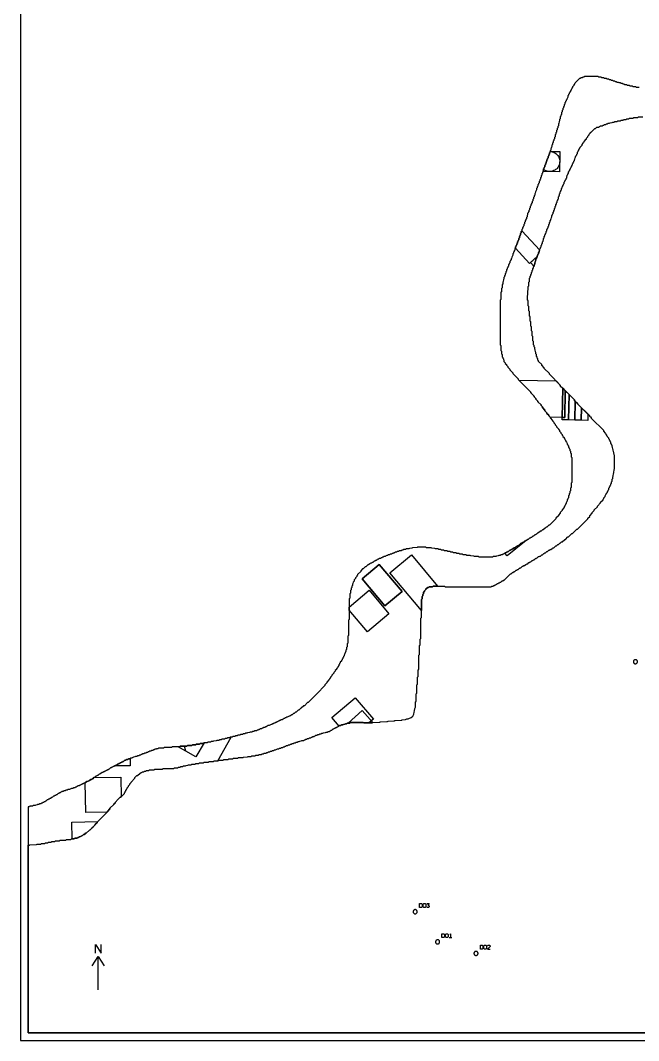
# Model space of a CAD drawing. Header units: millimetres. Extents: x 0 to 1219, y 0 to 1240.
# Drawn here: x 0 to 483, y 0 to 797 of the extents above; entities that cross this region are included whole.
import ezdxf

# ---------------------------------------------------------------- set-up
doc = ezdxf.new("R2010")
doc.units = ezdxf.units.MM
for name, color, linetype in [('CUT_DOWEL_3.2', 2, 'Continuous'), ('CUT_OUTER', 1, 'Continuous'), ('CUT_SOCKET_BLDG', 4, 'Continuous'), ('ENGRAVE_BLDG_BOX', 5, 'Continuous'), ('ENGRAVE_BLDG_FOOTPRINT', 8, 'Continuous'), ('ENGRAVE_NEXT', 3, 'Continuous'), ('ENGRAVE_NORTH', 2, 'Continuous'), ('ENGRAVE_SITE_BOUNDARY', 6, 'Continuous'), ('ENGRAVE_TEXT', 2, 'Continuous'), ('SHEET_EDGE', 7, 'Continuous')]:
    doc.layers.add(name, color=color, linetype=linetype)

msp = doc.modelspace()

# ---------------------------------------------------------------- linework, layer by layer
at = {"layer": 'CUT_DOWEL_3.2'}
for points in [[(482.29, 295.95), (482.28, 296.16), (482.24, 296.37), (482.17, 296.56), (482.08, 296.75), (481.96, 296.93), (481.82, 297.08), (481.66, 297.22), (481.49, 297.34), (481.3, 297.43), (481.1, 297.5), (480.9, 297.54), (480.69, 297.55), (480.48, 297.54), (480.28, 297.5), (480.08, 297.43), (479.89, 297.34), (479.72, 297.22), (479.56, 297.08), (479.42, 296.93), (479.3, 296.75), (479.21, 296.56), (479.15, 296.37), (479.1, 296.16), (479.09, 295.95), (479.1, 295.74), (479.15, 295.54), (479.21, 295.34), (479.3, 295.15), (479.42, 294.98), (479.56, 294.82), (479.72, 294.68), (479.89, 294.57), (480.08, 294.47), (480.28, 294.41), (480.48, 294.37), (480.69, 294.35), (480.9, 294.37), (481.1, 294.41), (481.3, 294.47), (481.49, 294.57), (481.66, 294.68), (481.82, 294.82), (481.96, 294.98), (482.08, 295.15), (482.17, 295.34), (482.24, 295.54), (482.28, 295.74), (482.29, 295.95)], [(310.18, 100.69), (310.16, 100.9), (310.12, 101.11), (310.06, 101.31), (309.96, 101.49), (309.85, 101.67), (309.71, 101.83), (309.55, 101.96), (309.38, 102.08), (309.19, 102.17), (308.99, 102.24), (308.79, 102.28), (308.58, 102.29), (308.37, 102.28), (308.16, 102.24), (307.97, 102.17), (307.78, 102.08), (307.6, 101.96), (307.45, 101.83), (307.31, 101.67), (307.19, 101.49), (307.1, 101.31), (307.03, 101.11), (306.99, 100.9), (306.98, 100.69), (306.99, 100.49), (307.03, 100.28), (307.1, 100.08), (307.19, 99.89), (307.31, 99.72), (307.45, 99.56), (307.6, 99.43), (307.78, 99.31), (307.97, 99.22), (308.16, 99.15), (308.37, 99.11), (308.58, 99.09), (308.79, 99.11), (308.99, 99.15), (309.19, 99.22), (309.38, 99.31), (309.55, 99.43), (309.71, 99.56), (309.85, 99.72), (309.96, 99.89), (310.06, 100.08), (310.12, 100.28), (310.16, 100.49), (310.18, 100.69)], [(327.69, 77.1), (327.68, 77.31), (327.64, 77.51), (327.57, 77.71), (327.48, 77.9), (327.36, 78.07), (327.22, 78.23), (327.07, 78.37), (326.89, 78.48), (326.7, 78.58), (326.51, 78.64), (326.3, 78.69), (326.09, 78.7), (325.88, 78.69), (325.68, 78.64), (325.48, 78.58), (325.29, 78.48), (325.12, 78.37), (324.96, 78.23), (324.82, 78.07), (324.71, 77.9), (324.61, 77.71), (324.55, 77.51), (324.5, 77.31), (324.49, 77.1), (324.5, 76.89), (324.55, 76.68), (324.61, 76.49), (324.71, 76.3), (324.82, 76.12), (324.96, 75.97), (325.12, 75.83), (325.29, 75.71), (325.48, 75.62), (325.68, 75.55), (325.88, 75.51), (326.09, 75.5), (326.3, 75.51), (326.51, 75.55), (326.7, 75.62), (326.89, 75.71), (327.07, 75.83), (327.22, 75.97), (327.36, 76.12), (327.48, 76.3), (327.57, 76.49), (327.64, 76.68), (327.68, 76.89), (327.69, 77.1)], [(357.69, 68.1), (357.68, 68.31), (357.64, 68.51), (357.57, 68.71), (357.48, 68.9), (357.36, 69.07), (357.22, 69.23), (357.07, 69.37), (356.89, 69.48), (356.7, 69.58), (356.51, 69.64), (356.3, 69.69), (356.09, 69.7), (355.88, 69.69), (355.68, 69.64), (355.48, 69.58), (355.29, 69.48), (355.12, 69.37), (354.96, 69.23), (354.82, 69.07), (354.71, 68.9), (354.61, 68.71), (354.55, 68.51), (354.5, 68.31), (354.49, 68.1), (354.5, 67.89), (354.55, 67.68), (354.61, 67.49), (354.71, 67.3), (354.82, 67.12), (354.96, 66.97), (355.12, 66.83), (355.29, 66.71), (355.48, 66.62), (355.68, 66.55), (355.88, 66.51), (356.09, 66.5), (356.3, 66.51), (356.51, 66.55), (356.7, 66.62), (356.89, 66.71), (357.07, 66.83), (357.22, 66.97), (357.36, 67.12), (357.48, 67.3), (357.57, 67.49), (357.64, 67.68), (357.68, 67.89), (357.69, 68.1)]]:
    msp.add_lwpolyline(points, close=True, dxfattribs=at)
at = {"layer": 'CUT_OUTER'}
msp.add_lwpolyline([(483.5, 744.52), (481.5, 744.54), (481, 745.02), (479, 745.04), (478.5, 745.52), (476.5, 745.54), (476, 746.02), (474.5, 746.04), (474, 746.52), (472.5, 746.54), (472, 747.02), (471, 747.04), (470.5, 747.52), (469.5, 747.54), (469, 748.02), (468, 748.03), (467.5, 748.52), (466.5, 748.53), (466, 749.02), (465, 749.03), (464.5, 749.52), (463.5, 749.53), (463, 750.02), (462, 750.03), (461.5, 750.52), (460.5, 750.53), (460, 751.02), (458.5, 751.03), (458, 751.52), (456.5, 751.53), (456, 752.02), (454.5, 752.03), (454, 752.52), (452, 752.53), (451.5, 753.01), (441, 753.01), (440.5, 752.53), (439.5, 752.51), (439, 752.03), (438, 752.01), (437.5, 751.52), (437, 751.51), (433.5, 748.02), (433.47, 747.5), (432.48, 746.5), (432.47, 746), (431.48, 745), (431.47, 744.5), (430.98, 744), (430.97, 743.5), (430.48, 743), (430.47, 742.5), (429.98, 742), (429.97, 741.5), (429.48, 741), (429.47, 740.5), (428.98, 740), (428.97, 739.5), (428.5, 739.03), (428.47, 738.5), (427.98, 738), (427.96, 737), (427.5, 736.54), (427.46, 736), (426.98, 735.5), (426.97, 735), (426.48, 734.5), (426.47, 734), (425.98, 733.5), (425.97, 733), (425.48, 732.5), (425.47, 731.5), (424.98, 731), (424.97, 730), (424.48, 729.5), (424.46, 728.5), (423.98, 728), (423.97, 727), (423.48, 726.5), (423.47, 725.5), (422.98, 725), (422.96, 723.5), (422.48, 723), (422.47, 722), (421.98, 721.5), (421.96, 720), (421.48, 719.5), (421.47, 718.5), (420.98, 718), (420.96, 716.5), (420.48, 716), (420.46, 714.5), (419.98, 714), (419.97, 713), (419.48, 712.5), (419.47, 711.5), (418.98, 711), (418.96, 709.5), (418.48, 709), (418.47, 708), (417.98, 707.5), (417.96, 706), (417.48, 705.5), (417.47, 704.5), (416.98, 704), (416.97, 703), (416.48, 702.5), (416.47, 701.5), (415.98, 701), (415.97, 700), (415.48, 699.5), (415.47, 698.5), (414.98, 698), (414.97, 697), (414.48, 696.5), (414.47, 695.5), (413.98, 695), (413.97, 694), (413.48, 693.5), (413.47, 692.5), (412.98, 692), (412.97, 691), (412.48, 690.5), (412.47, 689.5), (412, 689.03), (411.97, 688.5), (411.48, 688), (411.47, 687), (410.98, 686.5), (410.97, 685.5), (410.48, 685), (410.47, 684), (409.98, 683.5), (409.97, 682.5), (409.5, 682.03), (409.47, 681.5), (408.98, 681), (408.97, 680), (408.48, 679.5), (408.47, 678.5), (408, 678.03), (407.97, 677.5), (407.48, 677), (407.47, 676), (406.98, 675.5), (406.97, 674.5), (406.48, 674), (406.47, 673), (405.98, 672.5), (405.97, 671.5), (405.48, 671), (405.47, 670), (405, 669.53), (404.97, 669), (404.48, 668.5), (404.47, 667.5), (403.98, 667), (403.97, 666), (403.48, 665.5), (403.47, 664.5), (403, 664.03), (402.97, 663.5), (402.48, 663), (402.47, 662), (401.98, 661.5), (401.97, 660.5), (401.48, 660), (401.47, 659), (400.98, 658.5), (400.97, 657.5), (400.48, 657), (400.47, 656), (399.98, 655.5), (399.97, 654.5), (399.5, 654.03), (399.47, 653.5), (398.98, 653), (398.97, 652), (398.48, 651.5), (398.47, 650.5), (397.98, 650), (397.97, 649), (397.48, 648.5), (397.47, 647.5), (397, 647.03), (396.97, 646.5), (396.48, 646), (396.47, 645), (395.98, 644.5), (395.97, 643.5), (395.48, 643), (395.47, 642), (395, 641.53), (394.97, 641), (394.48, 640.5), (394.47, 639.5), (393.98, 639), (393.97, 638), (393.48, 637.5), (393.47, 636.5), (393, 636.03), (392.97, 635.5), (392.48, 635), (392.47, 634), (391.98, 633.5), (391.97, 632.5), (391.48, 632), (391.47, 631), (390.98, 630.5), (390.97, 629.5), (390.5, 629.03), (390.47, 628.5), (389.98, 628), (389.97, 627), (389.48, 626.5), (389.47, 625.5), (389, 625.03), (388.97, 624.5), (388.48, 624), (388.47, 623), (387.98, 622.5), (387.97, 621.5), (387.5, 621.03), (387.47, 620.5), (386.98, 620), (386.97, 619), (386.48, 618.5), (386.47, 617.5), (386, 617.04), (385.97, 616.5), (385.48, 616), (385.47, 615), (384.98, 614.5), (384.96, 613.5), (384.5, 613.04), (384.47, 612.5), (383.98, 612), (383.96, 611), (383.5, 610.54), (383.47, 610), (382.98, 609.5), (382.97, 609), (382.48, 608.5), (382.46, 607.5), (382, 607.04), (381.97, 606.5), (381.48, 606), (381.46, 605), (381, 604.54), (380.97, 604), (380.48, 603.5), (380.47, 602.5), (379.98, 602), (379.97, 601), (379.48, 600.5), (379.47, 599.5), (378.98, 599), (378.97, 598), (378.48, 597.5), (378.47, 596.5), (377.98, 596), (377.97, 595), (377.48, 594.5), (377.46, 593), (376.98, 592.5), (376.96, 591), (376.48, 590.5), (376.46, 588), (375.98, 587.5), (375.96, 585), (375.48, 584.5), (375.46, 579), (374.98, 578.5), (374.98, 543.5), (375.46, 543), (375.48, 539), (375.96, 538.5), (375.98, 536.5), (376.46, 536), (376.48, 534), (376.97, 533.5), (376.98, 533), (377.47, 532.5), (377.5, 531.96), (377.96, 531.5), (377.98, 530.5), (378.96, 529.5), (378.98, 529), (379.96, 528), (379.98, 527.5), (380.96, 526.5), (381, 525.97), (382.46, 524.5), (382.5, 523.97), (384.96, 521.5), (385, 520.97), (388.96, 517), (389, 516.47), (398.96, 506.5), (399, 505.97), (401.46, 503.5), (401.48, 503), (402.96, 501.5), (402.98, 501), (404.46, 499.5), (404.48, 499), (406.96, 496.5), (406.98, 496), (407.96, 495), (407.98, 494.5), (409.96, 492.5), (409.98, 492), (411.46, 490.5), (411.5, 489.97), (412.96, 488.5), (412.98, 488), (413.96, 487), (414, 486.47), (415.96, 484.5), (415.98, 484), (416.96, 483), (416.98, 482.5), (417.96, 481.5), (417.98, 481), (418.96, 480), (419, 479.47), (420.46, 478), (420.47, 477.5), (421.46, 476.5), (421.47, 476), (422.45, 475), (422.5, 474.46), (423.45, 473.5), (423.47, 473), (423.95, 472.5), (423.97, 472), (424.95, 471), (424.97, 470.5), (425.45, 470), (425.47, 469.5), (425.95, 469), (425.97, 468.5), (426.94, 467.5), (426.97, 467), (427.45, 466.5), (427.47, 466), (427.94, 465.5), (428, 464.94), (428.44, 464.5), (428.47, 463.5), (428.94, 463), (429, 462.44), (429.44, 462), (429.47, 461), (429.93, 460.5), (429.97, 459), (430.43, 458.5), (430.47, 456), (430.94, 455.5), (430.94, 436), (430.47, 435.5), (430.44, 432), (429.97, 431.5), (429.94, 429.5), (429.47, 429), (429.44, 427.5), (428.97, 427), (428.94, 426), (428.47, 425.5), (428.44, 424), (428, 423.56), (427.95, 423), (427.47, 422.5), (427.44, 421.5), (427, 421.06), (426.95, 420.5), (426.47, 420), (426.45, 419.5), (425.97, 419), (425.95, 418.5), (425.47, 418), (425.45, 417.5), (424.97, 417), (424.95, 416.5), (424.47, 416), (424.44, 415.5), (423.47, 414.5), (423.45, 414), (421.97, 412.5), (421.95, 412), (420.47, 410.5), (420.45, 410), (418.47, 408), (418.45, 407.5), (413.5, 402.55), (413, 402.53), (411.5, 401.04), (411, 401.02), (410, 400.04), (409.5, 400.02), (408.5, 399.04), (408, 399.02), (407, 398.03), (406.5, 398.02), (405, 396.54), (404.5, 396.52), (403.5, 395.54), (403, 395.52), (402.5, 395.03), (402, 395.02), (401, 394.03), (400.47, 394), (399.5, 393.03), (399, 393.02), (398.5, 392.53), (398, 392.52), (397, 391.53), (396.5, 391.52), (395.5, 390.53), (395, 390.52), (394.5, 390.03), (394, 390.02), (393, 389.03), (392.5, 389.02), (392, 388.53), (391.5, 388.52), (390.5, 387.53), (389.98, 387.5), (389, 386.53), (388.5, 386.52), (388, 386.03), (387.5, 386.02), (386.5, 385.03), (385.97, 385), (385, 384.04), (384.5, 384.02), (384, 383.53), (383.5, 383.52), (383, 383.03), (382.5, 383.02), (381.5, 382.04), (381, 382.02), (380.5, 381.54), (380, 381.52), (379.5, 381.04), (379, 381.02), (378.5, 380.54), (378, 380.52), (377.5, 380.04), (376.96, 380), (376.5, 379.54), (375.5, 379.52), (375, 379.04), (374, 379.02), (373.5, 378.54), (372, 378.52), (371.5, 378.05), (369.5, 378.02), (369, 377.55), (358.5, 377.54), (358, 378.02), (355, 378.04), (354.5, 378.52), (352, 378.54), (351.5, 379.02), (349, 379.04), (348.5, 379.52), (346, 379.54), (345.5, 380.02), (343.5, 380.04), (343, 380.52), (341, 380.54), (340.5, 381.02), (338.5, 381.04), (338, 381.52), (336.5, 381.54), (336, 382.02), (334, 382.04), (333.5, 382.52), (331.5, 382.54), (331, 383.02), (329, 383.04), (328.5, 383.52), (327, 383.54), (326.5, 384.02), (324.5, 384.04), (324, 384.52), (321.5, 384.54), (321, 385.02), (317.5, 385.04), (317, 385.52), (310.5, 385.52), (310, 385.05), (306.5, 385.02), (306, 384.55), (304, 384.52), (303.5, 384.05), (301.5, 384.02), (301, 383.55), (299.5, 383.53), (299, 383.05), (298, 383.03), (297.5, 382.55), (296, 382.53), (295.5, 382.05), (294.5, 382.03), (294, 381.55), (293, 381.53), (292.5, 381.05), (291.94, 381), (291.5, 380.56), (290.5, 380.53), (290, 380.06), (289, 380.03), (288.5, 379.55), (287.5, 379.53), (287, 379.05), (286.5, 379.03), (286, 378.55), (285.44, 378.5), (285, 378.06), (284, 378.03), (283.5, 377.55), (283, 377.53), (282.5, 377.05), (281.94, 377), (281.5, 376.56), (280.5, 376.53), (280, 376.05), (279.45, 376), (279, 375.55), (278.5, 375.53), (278, 375.05), (277.5, 375.03), (277, 374.55), (276.5, 374.53), (275.5, 373.55), (275, 373.53), (274.5, 373.05), (274, 373.03), (273.5, 372.55), (273, 372.53), (272, 371.55), (271.5, 371.53), (270, 370.05), (269.46, 370), (268, 368.54), (267.5, 368.53), (265.98, 367), (265.96, 366.5), (263.5, 364.03), (263.46, 363.5), (262.97, 363), (262.96, 362.5), (262, 361.53), (261.96, 361), (260.98, 360), (260.96, 359), (259.98, 358), (259.96, 357), (259.48, 356.5), (259.46, 355.5), (258.98, 355), (258.96, 354), (258.48, 353.5), (258.46, 352), (257.98, 351.5), (257.96, 349.5), (257.48, 349), (257.45, 345.5), (256.98, 345), (256.96, 329.5), (256.94, 329), (256.47, 328.5), (256.45, 317), (256.44, 316.5), (255.97, 316), (255.93, 310.5), (255.47, 310), (255.43, 307.5), (254.96, 307), (254.93, 305.5), (254.46, 305), (254.43, 304), (254, 303.57), (253.94, 303), (253.47, 302.5), (253.43, 301.5), (253, 301.07), (252.94, 300.5), (252.46, 300), (252.44, 299.5), (251.96, 299), (251.94, 298.5), (251.46, 298), (251.44, 297.5), (250.96, 297), (250.94, 296.5), (249.97, 295.5), (249.95, 295), (249.47, 294.5), (249.44, 294), (248.96, 293.5), (248.94, 293), (248, 292.05), (247.94, 291.5), (246.97, 290.5), (246.94, 290), (245.97, 289), (245.95, 288.5), (244.97, 287.5), (244.94, 287), (243.47, 285.5), (243.45, 285), (242.47, 284), (242.45, 283.5), (241.47, 282.5), (241.45, 282), (239.5, 280.04), (239.45, 279.5), (237.97, 278), (237.95, 277.5), (234.97, 274.5), (234.95, 274), (225, 264.05), (224.5, 264.03), (222, 261.55), (221.46, 261.5), (219.5, 259.55), (219, 259.53), (217.5, 258.05), (217, 258.03), (215.5, 256.55), (215, 256.53), (214, 255.55), (213.46, 255.5), (212.5, 254.55), (212, 254.53), (211.5, 254.05), (211, 254.03), (210.5, 253.55), (210, 253.53), (209.5, 253.05), (209, 253.03), (208.5, 252.54), (208, 252.53), (207.5, 252.04), (207, 252.03), (206.5, 251.54), (206, 251.53), (205.5, 251.04), (205, 251.03), (204.5, 250.55), (203.5, 250.52), (203, 250.04), (202.5, 250.02), (202, 249.54), (201.5, 249.53), (201, 249.04), (200.5, 249.03), (200, 248.54), (199.46, 248.5), (199, 248.04), (198, 248.02), (197.5, 247.54), (197, 247.52), (196.5, 247.04), (196, 247.02), (195.5, 246.54), (194.96, 246.5), (194.5, 246.04), (193.5, 246.02), (193, 245.54), (192.5, 245.52), (192, 245.04), (191.46, 245), (191, 244.54), (190, 244.52), (189.5, 244.04), (188.96, 244), (188.5, 243.54), (187.5, 243.52), (187, 243.04), (186.46, 243), (186, 242.54), (185, 242.52), (184.5, 242.04), (183, 242.02), (182.5, 241.54), (181.5, 241.52), (181, 241.04), (179.5, 241.02), (179, 240.54), (177.5, 240.52), (177, 240.03), (176, 240.02), (175.5, 239.54), (174, 239.52), (173.5, 239.03), (172, 239.02), (171.5, 238.53), (170, 238.52), (169.5, 238.03), (168, 238.02), (167.5, 237.53), (166, 237.52), (165.5, 237.03), (164, 237.02), (163.5, 236.53), (162, 236.52), (161.5, 236.03), (160, 236.02), (159.5, 235.53), (157.5, 235.51), (157, 235.03), (155.5, 235.02), (155, 234.53), (153.5, 234.52), (153, 234.03), (151, 234.01), (150.5, 233.53), (149, 233.52), (148.5, 233.03), (146.5, 233.01), (146, 232.53), (143.5, 232.51), (143, 232.03), (140.5, 232.01), (140, 231.53), (137.5, 231.51), (137, 231.03), (134.5, 231.01), (134, 230.53), (130.5, 230.51), (130, 230.03), (125, 230.01), (124.5, 229.53), (118.5, 229.51), (118, 229.03), (112.5, 229.01), (112, 228.53), (108, 228.51), (107.5, 228.03), (106.5, 228.01), (106, 227.53), (105, 227.52), (104.5, 227.03), (103.97, 227), (103.5, 226.53), (102.5, 226.52), (102, 226.03), (101, 226.02), (100.5, 225.53), (99.97, 225.5), (99.5, 225.04), (98.5, 225.02), (98, 224.53), (97, 224.52), (96.5, 224.03), (95.5, 224.02), (95, 223.53), (94.46, 223.5), (94, 223.04), (93, 223.02), (92.5, 222.54), (91.5, 222.52), (91, 222.04), (90, 222.02), (89.5, 221.53), (88.5, 221.52), (88, 221.03), (87.46, 221), (87, 220.54), (86, 220.52), (85.5, 220.04), (84.5, 220.02), (84, 219.53), (83, 219.52), (82.5, 219.03), (81.5, 219.02), (80.5, 218.04), (80, 218.02), (79.5, 217.53), (79, 217.52), (78.5, 217.03), (78, 217.02), (77.5, 216.53), (77, 216.52), (76.5, 216.03), (76, 216.02), (75, 215.04), (74.5, 215.02), (74, 214.54), (73.5, 214.52), (73, 214.04), (72.5, 214.02), (72, 213.54), (71.5, 213.52), (71, 213.03), (70.5, 213.02), (69.5, 212.04), (69, 212.02), (68.5, 211.54), (68, 211.52), (67.5, 211.04), (67, 211.02), (66.5, 210.54), (66, 210.52), (65.5, 210.04), (65, 210.02), (64.5, 209.54), (64, 209.52), (63, 208.54), (62.5, 208.52), (62, 208.04), (61.5, 208.02), (60.5, 207.04), (60, 207.02), (59.5, 206.54), (59, 206.52), (58, 205.54), (57.5, 205.53), (56.5, 204.55), (56, 204.53), (55.5, 204.04), (55, 204.03), (54, 203.05), (53.5, 203.03), (53, 202.55), (52, 202.52), (51, 201.55), (50.5, 201.53), (50, 201.04), (49.5, 201.03), (49, 200.54), (48.5, 200.53), (48, 200.04), (47.5, 200.03), (47, 199.55), (46.45, 199.5), (46, 199.05), (45, 199.02), (44.5, 198.54), (44, 198.53), (43.5, 198.05), (42.95, 198), (42.5, 197.55), (41.5, 197.53), (41, 197.05), (40, 197.02), (39.5, 196.54), (38.95, 196.5), (38.5, 196.05), (37, 196.02), (36.5, 195.54), (35.5, 195.52), (35, 195.04), (34, 195.02), (33.5, 194.54), (32.5, 194.52), (32, 194.04), (31.5, 194.02), (31, 193.54), (30.5, 193.52), (30, 193.04), (29.5, 193.02), (28.5, 192.05), (28, 192.03), (27.5, 191.54), (27, 191.53), (26.5, 191.04), (26, 191.03), (25, 190.05), (24.46, 190), (23.5, 189.05), (23, 189.03), (22.5, 188.55), (22, 188.53), (21.5, 188.05), (21, 188.03), (20, 187.05), (19.5, 187.03), (19, 186.55), (18.5, 186.53), (18, 186.05), (17.5, 186.03), (17, 185.55), (16.44, 185.5), (16, 185.06), (15, 185.03), (14.5, 184.55), (13.5, 184.53), (13, 184.05), (12, 184.03), (11.5, 183.55), (10, 183.52), (9.5, 183.05), (7.5, 183.02), (7, 182.54), (6, 182.52), (6, 6), (6, 6), (549.23, 6)], dxfattribs=at)
at = {"layer": 'CUT_SOCKET_BLDG'}
msp.add_lwpolyline([(267.12, 360.78), (284.93, 339.55), (298.29, 350.77), (280.49, 371.99), (267.12, 360.78)], close=True, dxfattribs=at)
at = {"layer": 'ENGRAVE_BLDG_BOX'}
for points in [[(421.66, 694.53), (421.48, 678.75), (408.47, 678.9), (408.48, 679.5), (408.97, 680), (408.98, 681), (409.47, 681.5), (409.5, 682.03), (409.97, 682.5), (409.98, 683.5), (410.47, 684), (410.48, 685), (410.97, 685.5), (410.98, 686.5), (411.47, 687), (411.48, 688), (411.97, 688.5), (412, 689.03), (412.47, 689.5), (412.48, 690.5), (412.97, 691), (412.98, 692), (413.47, 692.5), (413.48, 693.5), (413.97, 694), (413.98, 694.62), (421.66, 694.53)], [(397.99, 606.97), (386.92, 618.95), (386.97, 619), (386.98, 620), (387.47, 620.5), (387.5, 621.03), (387.97, 621.5), (387.98, 622.5), (388.47, 623), (388.48, 624), (388.97, 624.5), (389, 625.03), (389.47, 625.5), (389.48, 626.5), (389.97, 627), (389.98, 628), (390.47, 628.5), (390.5, 629.03), (390.97, 629.5), (390.98, 630.5), (391.47, 631), (391.48, 632), (391.97, 632.5), (391.97, 632.64), (405.96, 617.49), (405.48, 617), (405.47, 616), (404.98, 615.5), (404.97, 614.5), (404.5, 614.03), (404.47, 613.5), (403.98, 613), (403.98, 612.5), (397.99, 606.97)], [(398.8, 607.71), (403.98, 612.5), (403.97, 612), (403.5, 611.53), (403.47, 611), (402.98, 610.5), (402.97, 609.5), (402.48, 609), (402.47, 608), (401.98, 607.5), (401.97, 606.5), (401.48, 606), (401.47, 605), (401.38, 604.91), (398.8, 607.71)], [(423.44, 486.76), (413.96, 486.97), (413.96, 487), (412.98, 488), (412.96, 488.5), (411.5, 489.97), (411.46, 490.5), (409.98, 492), (409.96, 492.5), (407.98, 494.5), (407.96, 495), (406.98, 496), (406.96, 496.5), (404.48, 499), (404.46, 499.5), (402.98, 501), (402.96, 501.5), (401.48, 503), (401.46, 503.5), (399, 505.97), (398.96, 506.5), (389.55, 515.92), (418.69, 515.27), (421.96, 512), (422, 511.47), (423.95, 509.52), (423.44, 486.76)], [(428.4, 484.85), (423.4, 484.96), (423.95, 509.52), (428.84, 504.62), (428.4, 484.85)], [(425.44, 486.72), (423.44, 486.76), (423.95, 509.52), (425.91, 507.56), (425.44, 486.72)], [(433.4, 484.74), (428.4, 484.85), (428.84, 504.62), (432.96, 500.5), (433, 499.97), (433.73, 499.25), (433.4, 484.74)], [(438.4, 484.63), (433.4, 484.74), (433.73, 499.25), (434.5, 498.47), (435, 498.45), (435.45, 498), (435.5, 497.47), (438.62, 494.35), (438.4, 484.63)], [(443.4, 484.51), (438.4, 484.63), (438.62, 494.35), (443.51, 489.44), (443.4, 484.51)], [(380.39, 378.69), (378.74, 380.77), (379, 381.02), (379.5, 381.04), (380, 381.52), (380.5, 381.54), (381, 382.02), (381.5, 382.04), (382.5, 383.02), (383, 383.03), (383.5, 383.52), (384, 383.53), (384.5, 384.02), (385, 384.04), (385.97, 385), (386.5, 385.03), (387.5, 386.02), (388, 386.03), (388.5, 386.52), (389, 386.53), (389.98, 387.5), (390.5, 387.53), (391.5, 388.52), (392, 388.53), (392.5, 389.02), (393, 389.03), (394, 390.02), (394.5, 390.03), (395, 390.52), (395.3, 390.53), (380.39, 378.69)], [(396.28, 391.3), (396.5, 391.52), (396.56, 391.52), (396.28, 391.3)], [(288.76, 365.31), (305.61, 379.45), (326.1, 355.02), (322.5, 355.02), (322, 354.54), (319.5, 354.52), (319, 354.03), (318.48, 354), (317.5, 353.03), (316.98, 353), (316.97, 352.5), (316, 351.53), (315.96, 351), (314.98, 350), (314.96, 349), (314.48, 348.5), (314.46, 347.5), (313.98, 347), (313.95, 345), (313.48, 344.5), (313.45, 335.87), (288.76, 365.31)], [(280.49, 371.99), (298.29, 350.77), (284.93, 339.55), (267.12, 360.78), (280.49, 371.99)], [(272.67, 351.81), (288.09, 333.42), (271.24, 319.29), (256.97, 336.3), (256.97, 338.64), (272.67, 351.81)], [(243.34, 252.42), (261.73, 267.84), (275.87, 250.99), (272.45, 248.12), (268.5, 248.1), (268, 248.55), (258, 248.53), (257.5, 248.06), (255.5, 248.03), (255, 247.55), (254, 247.53), (253.5, 247.05), (252.5, 247.03), (252, 246.55), (251, 246.53), (250.5, 246.05), (249.5, 246.03), (249.06, 245.6), (243.34, 252.42)], [(267.06, 257.8), (275.38, 248.46), (275, 248.13), (268.5, 248.1), (268, 248.55), (258, 248.53), (257.5, 248.06), (256.09, 248.04), (267.06, 257.8)], [(137.08, 221.53), (123.44, 229.53), (124.5, 229.53), (125, 230.01), (130, 230.03), (130.5, 230.51), (134, 230.53), (134.5, 231.01), (137, 231.03), (137.5, 231.51), (140, 231.53), (140.5, 232.01), (143, 232.03), (143.5, 232.51), (143.51, 232.51), (137.08, 221.53)], [(85.83, 214.75), (73.5, 214.52), (73.5, 214.52), (74, 214.54), (74.5, 215.02), (75, 215.04), (76, 216.02), (76.5, 216.03), (77, 216.52), (77.5, 216.53), (78, 217.02), (78.5, 217.03), (79, 217.52), (79.5, 217.53), (80, 218.02), (80.5, 218.04), (81.5, 219.02), (82.5, 219.03), (83, 219.52), (84, 219.53), (84.5, 220.02), (85.5, 220.04), (85.73, 220.26), (85.83, 214.75)], [(78.38, 205.87), (78.67, 190.22), (78.5, 190.05), (78, 190.03), (76.47, 188.5), (74, 186.03), (73.95, 185.5), (73.5, 185.06), (73, 185.03), (72.95, 184.5), (70, 181.54), (69.95, 181), (67.97, 179), (67.94, 178.5), (67.92, 178.48), (51.18, 178.16), (50.75, 201.54), (51, 201.55), (52, 202.52), (53, 202.55), (53.5, 203.03), (54, 203.05), (55, 204.03), (55.5, 204.04), (56, 204.53), (56.5, 204.55), (57.45, 205.48), (78.38, 205.87)], [(40.2, 170.75), (60.58, 171.13), (60, 170.55), (59.92, 170), (59.5, 169.58), (59, 169.54), (58.5, 169.05), (58.43, 168.5), (57, 167.06), (56.5, 166.57), (56, 166.54), (55.92, 166), (55, 165.07), (54.5, 164.58), (53.94, 164.5), (51.5, 162.09), (51, 162.05), (50, 161.09), (49.43, 161), (48.5, 160.09), (48, 160.05), (47.5, 159.59), (47, 159.55), (46.5, 159.09), (46, 159.05), (45.5, 158.59), (45, 158.56), (44.5, 158.1), (42.5, 158.04), (42, 157.58), (40.45, 157.55), (40.2, 170.75)], [(34.92, 6), (61.05, 6), (61.05, 6), (34.92, 6), (34.92, 6)], [(66.32, 6), (91.54, 6), (91.54, 6), (66.32, 6), (66.32, 6)], [(148.05, 6), (200.78, 6), (200.78, 6), (148.05, 6), (148.05, 6)], [(401.26, 6), (380.12, 6), (380.12, 6), (401.26, 6), (401.26, 6)], [(474.5, 6), (442.27, 6), (442.27, 6), (474.5, 6), (474.5, 6)]]:
    msp.add_lwpolyline(points, close=True, dxfattribs=at)
at = {"layer": 'ENGRAVE_BLDG_FOOTPRINT'}
for points in [[(414.16, 694.62), (414.93, 694.53), (415.69, 694.37), (416.42, 694.14), (417.14, 693.83), (417.82, 693.46), (418.46, 693.02), (419.05, 692.52), (419.59, 691.97), (420.08, 691.36), (420.5, 690.71), (420.86, 690.03), (421.15, 689.31), (421.36, 688.56), (421.51, 687.8), (421.57, 687.03), (421.56, 686.25), (421.48, 685.48), (421.32, 684.72), (421.08, 683.98), (420.78, 683.27), (420.41, 682.59), (419.97, 681.95), (419.47, 681.36), (418.92, 680.82), (418.31, 680.33), (417.66, 679.91), (416.97, 679.55), (416.25, 679.26), (415.51, 679.05), (414.75, 678.9), (413.97, 678.84), (413.2, 678.85), (412.43, 678.93), (411.67, 679.09), (410.93, 679.32), (410.22, 679.63), (409.54, 680), (408.97, 680.39), (408.98, 681), (409.47, 681.5), (409.5, 682.03), (409.97, 682.5), (409.98, 683.5), (410.47, 684), (410.48, 685), (410.97, 685.5), (410.98, 686.5), (411.47, 687), (411.48, 688), (411.97, 688.5), (412, 689.03), (412.47, 689.5), (412.48, 690.5), (412.97, 691), (412.98, 692), (413.47, 692.5), (413.48, 693.5), (413.97, 694), (413.98, 694.62), (414.16, 694.62)], [(405.96, 617.49), (405.48, 617), (405.47, 616), (404.98, 615.5), (404.97, 614.5), (404.5, 614.03), (404.47, 613.5), (403.98, 613), (403.98, 612.5), (397.99, 606.97), (386.92, 618.95), (386.97, 619), (386.98, 620), (387.47, 620.5), (387.5, 621.03), (387.97, 621.5), (387.98, 622.5), (388.47, 623), (388.48, 624), (388.97, 624.5), (389, 625.03), (389.47, 625.5), (389.48, 626.5), (389.97, 627), (389.98, 628), (390.47, 628.5), (390.5, 629.03), (390.97, 629.5), (390.98, 630.5), (391.47, 631), (391.48, 632), (391.97, 632.5), (391.97, 632.64), (405.96, 617.49)], [(398.8, 607.71), (403.98, 612.5), (403.97, 612), (403.5, 611.53), (403.47, 611), (402.98, 610.5), (402.97, 609.5), (402.48, 609), (402.47, 608), (401.98, 607.5), (401.97, 606.5), (401.48, 606), (401.47, 605), (401.38, 604.91), (398.8, 607.71)], [(418.69, 515.27), (421.96, 512), (422, 511.47), (423.95, 509.52), (423.44, 486.76), (413.96, 486.97), (413.96, 487), (412.98, 488), (412.96, 488.5), (411.5, 489.97), (411.46, 490.5), (409.98, 492), (409.96, 492.5), (407.98, 494.5), (407.96, 495), (406.98, 496), (406.96, 496.5), (404.48, 499), (404.46, 499.5), (402.98, 501), (402.96, 501.5), (401.48, 503), (401.46, 503.5), (399, 505.97), (398.96, 506.5), (389.55, 515.92), (418.69, 515.27)], [(428.4, 484.85), (423.4, 484.96), (423.44, 486.76), (425.44, 486.72), (425.91, 507.56), (428.84, 504.62), (428.4, 484.85)], [(425.44, 486.72), (423.44, 486.76), (423.95, 509.52), (425.91, 507.56), (425.44, 486.72)], [(433.4, 484.74), (428.4, 484.85), (428.84, 504.62), (432.96, 500.5), (433, 499.97), (433.73, 499.25), (433.4, 484.74)], [(438.4, 484.63), (433.4, 484.74), (433.73, 499.25), (434.5, 498.47), (435, 498.45), (435.45, 498), (435.5, 497.47), (438.62, 494.35), (438.4, 484.63)], [(443.4, 484.51), (438.4, 484.63), (438.62, 494.35), (443.51, 489.44), (443.4, 484.51)], [(380.39, 378.69), (378.74, 380.77), (379, 381.02), (379.5, 381.04), (380, 381.52), (380.5, 381.54), (381, 382.02), (381.5, 382.04), (382.5, 383.02), (383, 383.03), (383.5, 383.52), (384, 383.53), (384.5, 384.02), (385, 384.04), (385.97, 385), (386.5, 385.03), (387.5, 386.02), (388, 386.03), (388.5, 386.52), (389, 386.53), (389.98, 387.5), (390.5, 387.53), (391.5, 388.52), (392, 388.53), (392.5, 389.02), (393, 389.03), (394, 390.02), (394.5, 390.03), (395, 390.52), (395.3, 390.53), (380.39, 378.69)], [(396.28, 391.3), (396.5, 391.52), (396.56, 391.52), (396.28, 391.3)], [(288.76, 365.31), (305.61, 379.45), (326.1, 355.02), (322.5, 355.02), (322, 354.54), (319.5, 354.52), (319, 354.03), (318.48, 354), (317.5, 353.03), (316.98, 353), (316.97, 352.5), (316, 351.53), (315.96, 351), (314.98, 350), (314.96, 349), (314.48, 348.5), (314.46, 347.5), (313.98, 347), (313.95, 345), (313.48, 344.5), (313.45, 335.87), (288.76, 365.31)], [(280.49, 371.99), (298.29, 350.77), (284.93, 339.55), (267.12, 360.78), (280.49, 371.99)], [(272.67, 351.81), (288.09, 333.42), (271.24, 319.29), (256.97, 336.3), (256.97, 338.64), (272.67, 351.81)], [(243.34, 252.42), (261.73, 267.84), (275.87, 250.99), (272.45, 248.12), (268.5, 248.1), (268, 248.55), (258, 248.53), (257.5, 248.06), (255.5, 248.03), (255, 247.55), (254, 247.53), (253.5, 247.05), (252.5, 247.03), (252, 246.55), (251, 246.53), (250.5, 246.05), (249.5, 246.03), (249.06, 245.6), (243.34, 252.42)], [(267.06, 257.8), (275.38, 248.46), (275, 248.13), (268.5, 248.1), (268, 248.55), (258, 248.53), (257.5, 248.06), (256.09, 248.04), (267.06, 257.8)], [(137.08, 221.53), (129.19, 226.16), (128.37, 230.03), (130, 230.03), (130.5, 230.51), (134, 230.53), (134.5, 231.01), (137, 231.03), (137.5, 231.51), (140, 231.53), (140.5, 232.01), (143, 232.03), (143.5, 232.51), (143.51, 232.51), (137.08, 221.53)], [(85.83, 214.75), (73.5, 214.52), (73.5, 214.52), (74, 214.54), (74.5, 215.02), (75, 215.04), (76, 216.02), (76.5, 216.03), (77, 216.52), (77.5, 216.53), (78, 217.02), (78.5, 217.03), (79, 217.52), (79.5, 217.53), (80, 218.02), (80.5, 218.04), (81.5, 219.02), (82.5, 219.03), (83, 219.52), (84, 219.53), (84.5, 220.02), (85.5, 220.04), (85.73, 220.26), (85.83, 214.75)], [(78.38, 205.87), (78.67, 190.22), (78.5, 190.05), (78, 190.03), (76.47, 188.5), (74, 186.03), (73.95, 185.5), (73.5, 185.06), (73, 185.03), (72.95, 184.5), (70, 181.54), (69.95, 181), (67.97, 179), (67.94, 178.5), (67.92, 178.48), (51.18, 178.16), (50.75, 201.54), (51, 201.55), (52, 202.52), (53, 202.55), (53.5, 203.03), (54, 203.05), (55, 204.03), (55.5, 204.04), (56, 204.53), (56.5, 204.55), (57.45, 205.48), (78.38, 205.87)], [(40.2, 170.75), (60.58, 171.13), (60, 170.55), (59.92, 170), (59.5, 169.58), (59, 169.54), (58.5, 169.05), (58.43, 168.5), (57, 167.06), (56.5, 166.57), (56, 166.54), (55.92, 166), (55, 165.07), (54.5, 164.58), (53.94, 164.5), (51.5, 162.09), (51, 162.05), (50, 161.09), (49.43, 161), (48.5, 160.09), (48, 160.05), (47.5, 159.59), (47, 159.55), (46.5, 159.09), (46, 159.05), (45.5, 158.59), (45, 158.56), (44.5, 158.1), (42.5, 158.04), (42, 157.58), (40.45, 157.55), (40.2, 170.75)], [(61.05, 6), (34.92, 6), (34.92, 6), (61.05, 6), (61.05, 6)], [(91.54, 6), (66.32, 6), (66.32, 6), (91.54, 6), (91.54, 6)], [(200.78, 6), (148.05, 6), (148.05, 6), (200.78, 6), (200.78, 6)], [(380.12, 6), (401.26, 6), (401.26, 6), (380.12, 6), (380.12, 6)], [(442.27, 6), (474.5, 6), (474.5, 6), (442.27, 6), (442.27, 6)]]:
    msp.add_lwpolyline(points, close=True, dxfattribs=at)
at = {"layer": 'ENGRAVE_NEXT'}
msp.add_lwpolyline([(524.73, 6), (6, 6), (6, 152.53), (7, 152.54), (7, 152.54), (7.5, 153.02), (12.5, 153.05), (13, 153.52), (16, 153.55), (16.5, 154.03), (19, 154.06), (19.5, 154.53), (21.5, 154.56), (22, 155.03), (24, 155.06), (24.5, 155.53), (27, 155.56), (27.5, 156.03), (30.5, 156.06), (31, 156.53), (35.5, 156.57), (36, 157.03), (39.5, 157.08), (40, 157.54), (42, 157.58), (42.5, 158.04), (44.5, 158.1), (45, 158.56), (45.5, 158.59), (46, 159.05), (46.5, 159.09), (47, 159.55), (47.5, 159.59), (48, 160.05), (48.5, 160.09), (49.43, 161), (50, 161.09), (51, 162.05), (51.5, 162.09), (53.94, 164.5), (54.5, 164.58), (55, 165.07), (55.92, 166), (56, 166.54), (56.5, 166.57), (57, 167.06), (58.43, 168.5), (58.5, 169.05), (59, 169.54), (59.5, 169.58), (59.92, 170), (60, 170.55), (67.94, 178.5), (67.97, 179), (69.95, 181), (70, 181.54), (72.95, 184.5), (73, 185.03), (73.5, 185.06), (73.95, 185.5), (74, 186.03), (76.47, 188.5), (78, 190.03), (78.5, 190.05), (81.45, 193), (81.47, 193.5), (81.96, 194), (81.97, 194.5), (82.46, 195), (82.48, 195.5), (82.96, 196), (82.98, 196.5), (83.47, 197), (83.48, 197.5), (84.47, 198.5), (84.5, 199.03), (85.47, 200), (85.48, 200.5), (86.47, 201.5), (86.48, 202), (89.47, 205), (89.5, 205.52), (91, 207.01), (91.5, 207.02), (93.5, 209.01), (94, 209.02), (94.48, 209.5), (95, 209.52), (95.5, 210.01), (96.5, 210.02), (97, 210.51), (98, 210.52), (98.5, 211.01), (100.5, 211.02), (101, 211.51), (104.5, 211.52), (105, 212.01), (111, 212.03), (111.5, 212.51), (120, 212.53), (120.5, 213.02), (123, 213.03), (123.5, 213.52), (125, 213.53), (125.5, 214.01), (127, 214.03), (127.5, 214.51), (129, 214.53), (129.5, 215.01), (131, 215.03), (131.5, 215.51), (133.5, 215.53), (134, 216.01), (136.5, 216.03), (137, 216.51), (139.5, 216.53), (140, 217.01), (143, 217.03), (143.5, 217.51), (147, 217.53), (147.5, 218.01), (151, 218.03), (151.5, 218.51), (154.5, 218.53), (155, 219.01), (158.5, 219.03), (159, 219.51), (162.5, 219.53), (163, 220.01), (166, 220.03), (166.5, 220.51), (170, 220.53), (170.5, 221.01), (174, 221.03), (174.5, 221.52), (177.5, 221.53), (178, 222.02), (180.5, 222.03), (181, 222.52), (183.5, 222.53), (184, 223.02), (186, 223.04), (186.5, 223.52), (188.5, 223.54), (189, 224.02), (190, 224.03), (190.5, 224.52), (192, 224.54), (192.5, 225.02), (193.5, 225.04), (194, 225.52), (195, 225.53), (195.5, 226.02), (196.5, 226.03), (197, 226.52), (198, 226.53), (198.5, 227.02), (199.5, 227.04), (199.96, 227.5), (200.5, 227.53), (201, 228.02), (202, 228.03), (202.5, 228.52), (203.5, 228.53), (204, 229.02), (205, 229.03), (205.5, 229.52), (206.5, 229.54), (206.96, 230), (207.5, 230.03), (208, 230.52), (209, 230.53), (209.5, 231.02), (210.5, 231.03), (211, 231.52), (212, 231.54), (212.5, 232.02), (213.5, 232.04), (214, 232.52), (215, 232.54), (215.5, 233.02), (216.5, 233.04), (217, 233.52), (218, 233.54), (218.5, 234.02), (219.5, 234.04), (220, 234.52), (221.5, 234.54), (221.96, 235), (222.5, 235.04), (223, 235.52), (224, 235.54), (224.5, 236.02), (225.5, 236.04), (226, 236.52), (227, 236.54), (227.46, 237), (228, 237.04), (228.5, 237.52), (229.5, 237.54), (229.96, 238), (230.5, 238.04), (231, 238.52), (232, 238.54), (232.5, 239.02), (233.5, 239.04), (234, 239.52), (235, 239.55), (235.5, 240.02), (236.5, 240.05), (237, 240.52), (238.5, 240.55), (239, 241.03), (240, 241.05), (240.5, 241.53), (241.5, 241.56), (241.94, 242), (242.5, 242.05), (243, 242.53), (243.5, 242.56), (244.5, 243.53), (245, 243.55), (245.5, 244.03), (246, 244.05), (246.5, 244.53), (247, 244.55), (247.5, 245.03), (248, 245.05), (248.5, 245.53), (249, 245.55), (249.5, 246.03), (250.5, 246.05), (251, 246.53), (252, 246.55), (252.5, 247.03), (253.5, 247.05), (254, 247.53), (255, 247.55), (255.5, 248.03), (257.5, 248.06), (258, 248.53), (268, 248.55), (268.5, 248.1), (275, 248.13), (275.5, 248.56), (280.5, 248.61), (281, 248.65), (281.5, 249.07), (286.5, 249.14), (287, 249.19), (287.5, 249.59), (292, 249.68), (292.5, 249.75), (292.75, 250), (293, 250.12), (297.5, 250.25), (298, 250.36), (298.5, 250.67), (301, 250.84), (301.5, 250.99), (302, 251.25), (303, 251.39), (304, 251.83), (305, 252.07), (305.5, 252.32), (306.72, 253.5), (307.3, 254.5), (307.49, 255), (307.73, 256.5), (308.14, 257.5), (308.3, 259.5), (308.6, 260), (308.72, 260.5), (308.86, 264.5), (309, 264.79), (309.22, 265), (309.3, 265.5), (309.4, 271), (309.5, 271.21), (309.79, 271.5), (309.85, 272), (309.92, 278), (310.33, 278.5), (310.43, 284), (310.85, 284.5), (310.94, 289.5), (311.36, 290), (311.4, 290.5), (311.45, 301), (311.88, 301.5), (311.95, 308.5), (312.39, 309), (312.45, 313.5), (312.89, 314), (312.92, 314.5), (312.96, 330), (313.42, 330.5), (313.44, 331), (313.48, 344.5), (313.95, 345), (313.98, 347), (314.46, 347.5), (314.48, 348.5), (314.96, 349), (314.98, 350), (315.96, 351), (316, 351.53), (316.97, 352.5), (316.98, 353), (317.5, 353.03), (318.48, 354), (319, 354.03), (319.5, 354.52), (322, 354.54), (322.5, 355.02), (331.5, 355.02), (332, 354.55), (332.5, 354.53), (368, 354.56), (368.5, 355.03), (369.5, 355.06), (369.94, 355.5), (370.5, 355.55), (371, 356.03), (371.5, 356.05), (372, 356.53), (372.5, 356.55), (373, 357.03), (373.5, 357.04), (374, 357.53), (374.5, 357.54), (375, 358.03), (375.5, 358.05), (376.5, 359.03), (377, 359.04), (378, 360.03), (378.5, 360.04), (382.98, 364.5), (383.5, 364.53), (384.5, 365.52), (385, 365.53), (386, 366.52), (386.5, 366.53), (387.5, 367.52), (388, 367.53), (388.5, 368.02), (389, 368.03), (390, 369.02), (390.5, 369.03), (391, 369.52), (391.5, 369.53), (392.5, 370.52), (393, 370.53), (393.5, 371.02), (394, 371.03), (395, 372.02), (395.5, 372.03), (396, 372.52), (396.5, 372.53), (397.5, 373.52), (398, 373.53), (398.5, 374.02), (399, 374.03), (400, 375.02), (400.5, 375.03), (401, 375.52), (401.5, 375.53), (402.5, 376.52), (403, 376.53), (403.5, 377.02), (404, 377.03), (405, 378.02), (405.5, 378.03), (406, 378.52), (406.5, 378.53), (407.48, 379.5), (408, 379.53), (409, 380.52), (409.5, 380.53), (410, 381.02), (410.5, 381.03), (411.5, 382.02), (412, 382.03), (413, 383.02), (413.5, 383.03), (414, 383.52), (414.5, 383.53), (415.5, 384.52), (416, 384.53), (416.5, 385.02), (417, 385.03), (418.5, 386.52), (419, 386.53), (420, 387.52), (420.5, 387.53), (421.5, 388.52), (422, 388.53), (423, 389.52), (423.5, 389.53), (425.48, 391.5), (426, 391.53), (427.98, 393.5), (428.5, 393.53), (430.98, 396), (431.5, 396.03), (434.98, 399.5), (435.5, 399.54), (443.46, 407.5), (443.48, 408), (444.96, 409.5), (445, 410.03), (446.96, 412), (446.98, 412.5), (448.46, 414), (448.5, 414.53), (450.95, 417), (451, 417.54), (453.45, 420), (453.5, 420.54), (455.44, 422.5), (455.46, 423), (455.95, 423.5), (455.97, 424), (456.94, 425), (456.96, 425.5), (457.44, 426), (457.47, 426.5), (458.43, 427.5), (458.46, 428), (458.94, 428.5), (458.96, 429), (459.44, 429.5), (459.5, 430.07), (459.93, 430.5), (459.97, 431.5), (460.44, 432), (460.46, 432.5), (460.93, 433), (461, 433.57), (461.43, 434), (461.46, 435), (461.93, 435.5), (461.96, 436.5), (462.43, 437), (462.46, 438.5), (462.93, 439), (462.96, 440.5), (463.42, 441), (463.46, 443), (463.92, 443.5), (463.96, 446), (464.42, 446.5), (464.41, 457), (463.96, 457.5), (463.91, 459.5), (463.46, 460), (463.42, 461.5), (462.96, 462), (462.91, 463.5), (462.46, 464), (462.42, 465), (462, 465.42), (461.93, 466), (461.46, 466.5), (461.42, 467.5), (461, 467.92), (460.92, 468.5), (460.45, 469), (460.42, 469.5), (459.95, 470), (459.92, 470.5), (458.96, 471.5), (458.93, 472), (458.45, 472.5), (458.42, 473), (457.46, 474), (457.43, 474.5), (455.96, 476), (455.93, 476.5), (446.5, 485.96), (446.44, 486.5), (446, 486.94), (445.5, 486.97), (445, 487.47), (444.95, 488), (435.5, 497.47), (435.45, 498), (435, 498.45), (434.5, 498.47), (433, 499.97), (432.96, 500.5), (422, 511.47), (421.96, 512), (413.5, 520.48), (413.46, 521), (409.5, 524.98), (409.47, 525.5), (407.48, 527.5), (407.47, 528), (404.98, 530.5), (404.98, 531), (404.49, 531.5), (404.47, 532.5), (403.98, 533), (403.97, 534), (403.48, 534.5), (403.46, 536), (402.98, 536.5), (402.97, 537.5), (402.48, 538), (402.46, 539.5), (401.98, 540), (401.96, 541.5), (401.48, 542), (401.47, 543), (400.98, 543.5), (400.96, 546), (400.48, 546.5), (400.46, 550), (399.98, 550.5), (399.96, 554), (399.48, 554.5), (399.46, 557.5), (398.98, 558), (398.96, 561.5), (398.48, 562), (398.46, 565.5), (397.98, 566), (397.96, 569.5), (397.48, 570), (397.46, 573.5), (396.98, 574), (396.96, 578), (396.48, 578.5), (396.49, 586), (396.97, 586.5), (396.98, 589), (397.47, 589.5), (397.49, 592.5), (397.97, 593), (397.99, 595.5), (398.47, 596), (398.48, 597), (398.97, 597.5), (398.98, 598.5), (399.47, 599), (399.48, 600), (399.97, 600.5), (399.98, 601.5), (400.47, 602), (400.48, 603), (400.97, 603.5), (400.98, 604.5), (401.47, 605), (401.48, 606), (401.97, 606.5), (401.98, 607.5), (402.47, 608), (402.48, 609), (402.97, 609.5), (402.98, 610.5), (403.47, 611), (403.5, 611.53), (403.97, 612), (403.98, 613), (404.47, 613.5), (404.5, 614.03), (404.97, 614.5), (404.98, 615.5), (405.47, 616), (405.48, 617), (405.97, 617.5), (405.98, 618.5), (406.47, 619), (406.5, 619.53), (406.97, 620), (406.98, 621), (407.47, 621.5), (407.48, 622.5), (407.97, 623), (407.98, 624), (408.47, 624.5), (408.5, 625.03), (408.97, 625.5), (408.98, 626.5), (409.47, 627), (409.48, 628), (409.97, 628.5), (409.98, 629.5), (410.47, 630), (410.5, 630.53), (410.97, 631), (410.98, 632), (411.47, 632.5), (411.48, 633.5), (411.97, 634), (412, 634.53), (412.47, 635), (412.48, 636), (412.97, 636.5), (412.98, 637.5), (413.47, 638), (413.48, 639), (413.97, 639.5), (413.98, 640.5), (414.47, 641), (414.5, 641.53), (414.97, 642), (414.98, 643), (415.47, 643.5), (415.48, 644.5), (415.97, 645), (416, 645.53), (416.47, 646), (416.48, 647), (416.97, 647.5), (416.98, 648.5), (417.47, 649), (417.48, 650), (417.97, 650.5), (417.98, 651.5), (418.47, 652), (418.48, 653), (418.97, 653.5), (418.98, 654.5), (419.47, 655), (419.48, 656), (419.97, 656.5), (420, 657.03), (420.47, 657.5), (420.49, 659), (420.97, 659.5), (421, 660.03), (421.47, 660.5), (421.48, 661.5), (421.97, 662), (421.98, 663), (422.47, 663.5), (422.5, 664.03), (422.97, 664.5), (422.98, 665.5), (423.47, 666), (423.48, 667), (423.97, 667.5), (423.98, 668), (424.47, 668.5), (424.5, 669.03), (424.97, 669.5), (424.98, 670.5), (425.47, 671), (425.48, 671.5), (425.97, 672), (425.98, 672.5), (426.47, 673), (426.5, 673.53), (426.97, 674), (426.98, 675), (427.47, 675.5), (427.48, 676), (427.97, 676.5), (428, 677.03), (428.47, 677.5), (428.48, 678.5), (428.97, 679), (428.98, 679.5), (429.47, 680), (429.48, 680.5), (429.97, 681), (429.98, 681.5), (430.47, 682), (430.48, 682.5), (430.97, 683), (431, 683.54), (431.47, 684), (431.48, 685), (431.97, 685.5), (431.98, 686), (432.47, 686.5), (432.48, 687), (432.97, 687.5), (433, 688.04), (433.46, 688.5), (433.48, 689.5), (433.97, 690), (433.98, 690.5), (434.47, 691), (434.48, 691.5), (434.97, 692), (435, 692.54), (435.47, 693), (435.48, 694), (435.97, 694.5), (436, 695.03), (436.47, 695.5), (436.48, 696), (436.97, 696.5), (436.98, 697), (437.47, 697.5), (437.48, 698), (438.96, 699.5), (438.98, 700), (439.96, 701), (440, 701.53), (441.46, 703), (441.48, 703.5), (442.46, 704.5), (442.48, 705), (443.46, 706), (443.48, 706.5), (444.46, 707.5), (444.48, 708), (445.47, 709), (445.48, 709.5), (446, 709.53), (448.97, 712.5), (449.5, 712.53), (450.5, 713.52), (452, 713.54), (452.46, 714), (453, 714.04), (453.5, 714.52), (455, 714.55), (455.45, 715), (456, 715.04), (456.5, 715.52), (457.5, 715.54), (458, 716.02), (459, 716.04), (459.5, 716.52), (460.5, 716.54), (461, 717.02), (462.5, 717.05), (463, 717.52), (464, 717.54), (464.5, 718.02), (466.5, 718.05), (467, 718.52), (469, 718.55), (469.5, 719.02), (471, 719.04), (471.5, 719.52), (473.5, 719.54), (474, 720.02), (475.5, 720.04), (476, 720.52), (479, 720.54), (479.5, 721.02), (482.5, 721.04), (483, 721.52), (486.5, 721.54)], dxfattribs=at)
at = {"layer": 'ENGRAVE_NORTH'}
for points in [[(58.65, 68.31), (58.65, 75.07), (63.15, 68.31), (63.15, 75.07)], [(56.22, 58.43), (60.9, 65.71), (65.58, 58.43)], [(60.9, 39.71), (60.9, 65.71)]]:
    msp.add_lwpolyline(points, dxfattribs=at)
at = {"layer": 'ENGRAVE_SITE_BOUNDARY'}
msp.add_lwpolyline([(154.42, 218.53), (164.62, 237.02)], dxfattribs=at)
at = {"layer": 'ENGRAVE_TEXT'}
for points in [[(311.98, 104.09), (311.98, 107.09), (313.48, 107.09), (313.98, 106.59), (313.98, 104.59), (313.48, 104.09), (311.98, 104.09)], [(314.78, 104.59), (314.78, 106.59), (315.28, 107.09), (316.28, 107.09), (316.78, 106.59), (316.78, 104.59), (316.28, 104.09), (315.28, 104.09), (314.78, 104.59)], [(317.58, 107.09), (319.58, 107.09), (318.58, 105.84), (319.58, 105.34), (319.58, 104.59), (319.08, 104.09), (318.08, 104.09), (317.58, 104.59)], [(329.49, 80.5), (329.49, 83.5), (330.99, 83.5), (331.49, 83), (331.49, 81), (330.99, 80.5), (329.49, 80.5)], [(332.29, 81), (332.29, 83), (332.79, 83.5), (333.79, 83.5), (334.29, 83), (334.29, 81), (333.79, 80.5), (332.79, 80.5), (332.29, 81)], [(335.09, 80.5), (337.09, 80.5)], [(335.59, 83), (336.09, 83.5), (336.09, 80.5)], [(359.49, 71.5), (359.49, 74.5), (360.99, 74.5), (361.49, 74), (361.49, 72), (360.99, 71.5), (359.49, 71.5)], [(362.29, 72), (362.29, 74), (362.79, 74.5), (363.79, 74.5), (364.29, 74), (364.29, 72), (363.79, 71.5), (362.79, 71.5), (362.29, 72)], [(365.09, 74), (365.59, 74.5), (366.59, 74.5), (367.09, 74), (367.09, 73.5), (365.09, 71.5), (367.09, 71.5)]]:
    msp.add_lwpolyline(points, dxfattribs=at)
at = {"layer": 'SHEET_EDGE'}
msp.add_lwpolyline([(0, 0), (1219.2, 0), (1219.2, 1219.2), (0, 1219.2)], close=True, dxfattribs=at)

doc.saveas('drawing.dxf')
